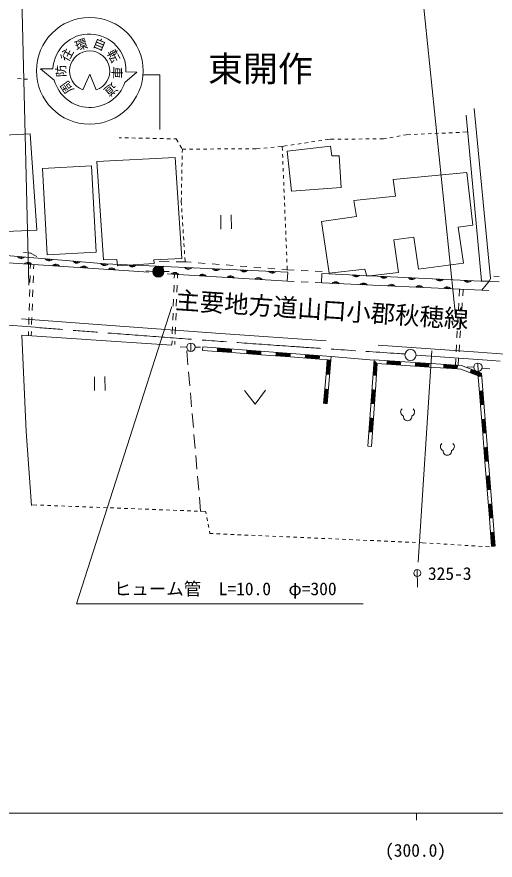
# Model space of a CAD drawing. Units: millimetres, scale not verified. Extents: x 40000 to 680000, y 20000 to 380000.
# Drawn here: x 310812 to 379223, y 198256 to 318968 of the extents above; entities that cross this region are included whole.
import ezdxf
from ezdxf.enums import TextEntityAlignment as Align

# ---------------------------------------------------------------- set-up
doc = ezdxf.new("R2010")
doc.units = ezdxf.units.MM
doc.header["$LTSCALE"] = 1000
doc.linetypes.add('CHAIN', pattern=[18.5, 12, -1.5, 3.5, -1.5])
for name, color, linetype, lineweight in [('M-BGD', 7, 'Continuous', 13), ('M-BMK', 2, 'CHAIN', 13), ('M-BMK-HTXT', 7, 'Continuous', 13), ('M-BMK-SRVR', 3, 'Continuous', 13), ('M-STR-HTXT', 7, 'Continuous', 13), ('M-STR-STRC', 7, 'Continuous', 13), ('M-TTL-BAND', 7, 'Continuous', 13)]:
    doc.layers.add(name, color=color, linetype=linetype, lineweight=lineweight)
doc.layers.add('M-BGD-HTXT', color=7, linetype='Continuous')
doc.styles.add('ＭＳ ゴシック', font='')
doc.styles.get('ＭＳ ゴシック').set_extended_font_data('MS Gothic')

# ---------------------------------------------------------------- blocks, each defined once
blk = doc.blocks.new('有線柱')
at = {"color": 7, "linetype": 'Continuous', "lineweight": 13}
blk.add_line((0, 0.5), (0, -0.5), dxfattribs=at)
blk.add_circle((0, 0), 0.5, dxfattribs=at)
blk = doc.blocks.new('偏心点・方位点')
at = {"color": 7, "linetype": 'Continuous', "lineweight": 13}
for radius in [1, 0.9, 0.8, 0.7, 0.6, 0.5, 0.4, 0.3, 0.2, 0.1, 0.05]:
    blk.add_circle((0, 0), radius, dxfattribs=at)
blk = doc.blocks.new('畑')
at = {"color": 7, "linetype": 'Continuous', "lineweight": 13}
for p, q in [((-1.5, 1), (0, -1)), ((0, -1), (1.5, 1))]:
    blk.add_line(p, q, dxfattribs=at)
blk = doc.blocks.new('田')
at = {"color": 7, "linetype": 'Continuous', "lineweight": 13}
for p, q in [((-0.75, 1), (-0.75, -1)), ((0.75, -1), (0.75, 1))]:
    blk.add_line(p, q, dxfattribs=at)
blk = doc.blocks.new('園庭')
at = {"color": 7, "linetype": 'Continuous', "lineweight": 13}
for centre, start, end in [((-0.4, 0.4), 131.4195, 251.1424), ((0.4, 0.4), 288.8576, 48.5806), ((0, -0.25), 172.1402, 7.8598)]:
    blk.add_arc(centre, 0.6, start, end, dxfattribs=at)
blk = doc.blocks.new('道路標識\u3000規制')
at = {"color": 7, "linetype": 'Continuous', "lineweight": 13}
blk.add_line((0, 0), (0, 2.5), dxfattribs=at)
blk.add_circle((0, 2), 0.5, dxfattribs=at)

msp = doc.modelspace()

# ---------------------------------------------------------------- linework, layer by layer
at = {"layer": 'M-BGD'}
for p, q in [((311406, 310102), (310907, 310134)), ((312346, 310043), (311905, 310071)), ((376235, 305828), (378543, 281520)), ((377271, 281193), (375082, 304894)), ((298847, 301573), (312734, 302217)), ((312734, 302217), (313660, 288434)), ((365635, 301921), (365143, 301832)), ((366521, 302081), (366127, 302010)), ((367125, 302109), (366521, 302081)), ((368124, 302156), (367625, 302132)), ((369123, 302202), (368624, 302179)), ((370122, 302249), (369622, 302226)), ((371121, 302296), (370621, 302273)), ((372120, 302343), (371620, 302319)), ((373119, 302389), (372619, 302366)), ((374118, 302436), (373618, 302413)), ((375221, 302488), (374617, 302459)), ((325438, 301674), (325779, 301667)), ((326278, 301657), (326778, 301646)), ((327278, 301636), (327778, 301625)), ((328278, 301615), (328778, 301604)), ((329278, 301594), (329778, 301584)), ((330278, 301573), (330777, 301563)), ((331277, 301552), (331777, 301542)), ((332277, 301531), (332777, 301521)), ((333277, 301510), (333617, 301503)), ((333617, 301503), (333884, 301037)), ((334132, 300603), (334398, 300136)), ((350484, 300682), (349989, 300606)), ((351472, 300832), (350978, 300757)), ((352461, 300983), (351966, 300908)), ((353449, 301134), (352955, 301058)), ((354438, 301285), (353944, 301209)), ((355656, 301470), (354932, 301360)), ((356215, 301472), (355656, 301470)), ((357215, 301475), (356715, 301474)), ((358215, 301479), (357715, 301477)), ((359215, 301482), (358715, 301480)), ((360215, 301485), (359715, 301483)), ((361215, 301488), (360715, 301487)), ((362215, 301491), (361715, 301490)), ((363274, 301495), (362715, 301493)), ((363667, 301566), (363274, 301495)), ((364651, 301743), (364159, 301655)), ((334471, 299556), (334480, 300042)), ((334480, 300042), (335004, 300043)), ((335504, 300044), (336004, 300046)), ((336504, 300047), (337004, 300048)), ((337504, 300049), (338004, 300050)), ((338504, 300051), (339004, 300053)), ((339504, 300054), (340004, 300055)), ((340504, 300056), (341004, 300057)), ((341504, 300058), (342004, 300059)), ((342504, 300061), (343004, 300062)), ((343504, 300063), (344004, 300064)), ((344504, 300065), (345027, 300066)), ((345027, 300066), (345637, 300123)), ((346135, 300169), (346633, 300214)), ((347130, 300260), (347628, 300306)), ((348126, 300352), (348736, 300408)), ((349495, 300531), (348771, 300421)), ((348771, 300421), (348795, 299822)), ((349460, 299753), (355675, 300475)), ((350074, 294028), (349460, 299753)), ((355675, 300475), (355859, 299086)), ((322268, 298261), (333450, 298846)), ((323187, 284189), (322268, 298261)), ((333450, 298846), (334422, 284366)), ((334451, 298556), (334461, 299056)), ((348816, 299323), (348836, 298823)), ((348857, 298324), (348877, 297824)), ((355859, 299086), (356934, 299097)), ((356934, 299097), (357183, 294528)), ((321479, 297656), (314473, 297266)), ((314473, 297266), (315162, 284889)), ((322168, 285279), (321479, 297656)), ((334412, 296557), (334422, 297056)), ((334431, 297556), (334441, 298056)), ((348897, 297324), (348918, 296825)), ((334392, 295557), (334402, 296057)), ((348938, 296325), (348959, 295826)), ((364651, 295686), (375176, 296695)), ((375176, 296695), (376038, 289139)), ((334372, 294557), (334382, 295057)), ((348979, 295326), (348999, 294826)), ((364976, 293293), (364651, 295686)), ((334353, 293557), (334363, 294057)), ((349020, 294327), (349040, 293827)), ((357183, 294528), (350074, 294026)), ((334334, 292571), (334343, 293057)), ((334368, 292017), (334334, 292571)), ((349061, 293328), (349081, 292828)), ((349102, 292329), (349122, 291829)), ((359003, 292702), (364976, 293293)), ((359376, 290386), (359003, 292702)), ((334431, 291019), (334399, 291518)), ((349142, 291329), (349163, 290830)), ((334493, 290021), (334462, 290520)), ((349183, 290330), (349204, 289831)), ((354366, 289686), (359376, 290386)), ((334555, 289023), (334524, 289522)), ((334618, 288025), (334587, 288524)), ((349224, 289331), (349244, 288831)), ((355489, 282287), (354366, 289686)), ((376038, 289139), (373919, 288842)), ((373919, 288842), (374685, 283703)), ((313660, 288434), (305240, 288054)), ((334680, 287026), (334649, 287525)), ((349265, 288332), (349285, 287832)), ((349306, 287333), (349326, 286833)), ((367605, 287430), (364724, 287056)), ((368256, 282872), (367605, 287430)), ((334742, 286028), (334711, 286527)), ((349346, 286334), (349367, 285834)), ((364724, 287056), (365408, 282352)), ((298168, 285761), (323491, 283600)), ((311743, 285240), (312843, 285158)), ((313673, 284645), (312672, 285207)), ((315162, 284889), (322168, 285279)), ((334805, 285030), (334774, 285529)), ((349387, 285334), (349408, 284835)), ((329668, 282416), (298152, 284540)), ((325123, 284247), (323202, 284171)), ((325188, 283346), (325123, 284247)), ((334422, 284366), (330397, 284182)), ((330397, 284182), (330451, 283639)), ((332601, 283919), (331184, 283928)), ((335017, 283904), (333601, 283913)), ((334871, 283977), (334836, 284531)), ((335751, 283845), (335017, 283904)), ((337745, 283686), (336748, 283766)), ((349428, 284335), (349448, 283836)), ((374685, 283703), (368256, 282872)), ((312742, 283499), (312727, 282943)), ((313210, 282908), (313230, 283474)), ((323491, 283600), (349562, 282440)), ((330451, 283639), (325188, 283346)), ((330324, 282500), (329280, 282619)), ((331745, 282500), (332584, 282500)), ((339739, 283528), (338742, 283607)), ((341732, 283369), (340736, 283448)), ((343726, 283210), (342729, 283289)), ((345720, 283051), (344723, 283130)), ((347713, 282892), (346717, 282972)), ((349444, 282754), (348710, 282813)), ((349469, 283336), (349493, 282738)), ((349493, 282738), (350485, 282696)), ((351484, 282653), (352483, 282611)), ((353482, 282568), (354474, 282526)), ((360606, 282856), (355491, 282266)), ((360866, 281831), (360606, 282856)), ((312700, 281943), (312674, 280944)), ((313139, 280909), (313174, 281909)), ((349502, 281130), (332304, 282204)), ((333327, 281569), (333346, 282097)), ((333786, 282048), (333767, 281548)), ((349553, 282374), (349498, 281111)), ((354398, 280888), (354431, 282207)), ((354443, 282245), (377181, 281123)), ((365408, 282352), (360866, 281831)), ((378543, 281520), (378358, 281096)), ((379814, 281811), (379026, 281862)), ((333255, 279571), (333291, 280570)), ((333729, 280549), (333692, 279549)), ((349504, 281134), (350485, 281084)), ((351484, 281034), (352483, 280984)), ((353482, 280933), (354463, 280884)), ((377325, 279842), (354460, 280886)), ((377161, 281132), (378358, 281132)), ((378358, 281132), (377332, 279838)), ((379804, 281025), (378320, 281110)), ((312647, 279944), (312621, 278945)), ((313068, 278910), (313104, 279910)), ((374069, 279006), (374117, 279930)), ((374654, 279914), (374595, 279022)), ((377333, 279836), (378306, 279774)), ((312594, 277945), (312567, 276945)), ((312998, 276912), (313033, 277911)), ((333184, 277572), (333219, 278571)), ((333655, 278550), (333617, 277551)), ((373965, 277009), (374017, 278007)), ((374528, 278025), (374462, 277027)), ((333112, 275573), (333148, 276573)), ((333580, 276551), (333542, 275552)), ((311460, 275765), (324239, 274807)), ((312541, 275946), (312514, 274946)), ((312927, 274913), (312962, 275912)), ((373861, 275011), (373913, 276010)), ((374395, 276029), (374328, 275031)), ((324239, 274807), (339951, 273653)), ((333040, 273574), (333076, 274574)), ((333505, 274553), (333467, 273554)), ((374262, 274033), (374195, 273036)), ((312120, 259611), (311498, 273418)), ((311498, 273418), (324316, 272539)), ((312488, 273946), (312473, 273391)), ((312872, 273347), (312892, 273914)), ((339951, 273653), (355057, 272609)), ((373756, 273014), (373808, 274013)), ((324316, 272539), (332995, 271990)), ((332985, 272048), (333004, 272575)), ((333430, 272554), (333411, 272054)), ((335063, 271705), (334190, 271757)), ((336296, 271688), (337066, 271671)), ((337406, 271714), (337376, 271257)), ((337390, 271726), (355760, 270339)), ((362473, 271950), (376811, 270961)), ((373652, 271017), (373704, 272015)), ((374128, 272038), (374062, 271040)), ((335279, 269145), (335102, 271180)), ((337352, 271227), (341541, 270911)), ((339450, 271119), (341545, 270961)), ((339454, 271169), (341549, 271011)), ((339458, 271219), (341552, 271061)), ((339462, 271269), (341556, 271111)), ((339465, 271319), (341560, 271160)), ((339469, 271368), (341564, 271210)), ((339473, 271418), (341568, 271260)), ((339477, 271468), (341571, 271310)), ((339480, 271518), (341575, 271360)), ((341541, 270911), (345730, 270595)), ((343640, 270803), (345734, 270645)), ((343643, 270853), (345738, 270695)), ((343647, 270903), (345742, 270745)), ((343651, 270953), (345745, 270794)), ((343655, 271002), (345749, 270844)), ((343658, 271052), (345753, 270894)), ((343662, 271102), (345757, 270944)), ((343666, 271152), (345761, 270994)), ((343670, 271202), (345764, 271044)), ((345730, 270595), (349920, 270279)), ((347829, 270487), (349923, 270329)), ((347833, 270537), (349927, 270379)), ((347836, 270587), (349931, 270428)), ((347840, 270636), (349935, 270478)), ((347844, 270686), (349938, 270528)), ((347848, 270736), (349942, 270578)), ((347851, 270786), (349946, 270628)), ((347855, 270836), (349950, 270678)), ((347859, 270886), (349953, 270728)), ((352037, 270420), (354131, 270262)), ((352041, 270470), (354135, 270312)), ((352044, 270520), (354139, 270362)), ((352048, 270569), (354143, 270411)), ((376811, 270961), (391094, 269973)), ((349920, 270279), (354109, 269963)), ((352018, 270171), (354113, 270013)), ((352022, 270220), (354116, 270062)), ((352026, 270270), (354120, 270112)), ((352029, 270320), (354124, 270162)), ((352033, 270370), (354128, 270212)), ((354109, 269963), (355219, 269879)), ((355219, 269879), (355042, 267809)), ((355271, 269898), (355092, 267805)), ((355321, 269893), (355142, 267800)), ((355760, 270339), (355183, 263580)), ((355371, 269889), (355192, 267796)), ((355420, 269885), (355242, 267792)), ((355470, 269880), (355291, 267788)), ((355520, 269876), (355341, 267783)), ((355570, 269872), (355391, 267779)), ((355620, 269868), (355441, 267775)), ((355670, 269863), (355491, 267771)), ((355778, 270333), (361894, 269841)), ((361035, 257508), (361899, 269862)), ((361794, 267641), (361936, 269669)), ((361844, 267638), (361985, 269665)), ((361893, 267634), (362035, 269662)), ((361899, 269862), (374424, 269038)), ((361943, 267631), (362085, 269650)), ((361993, 267627), (362131, 269597)), ((362043, 267624), (362177, 269543)), ((362093, 267620), (362224, 269490)), ((362101, 265583), (362363, 269331)), ((362143, 267617), (362270, 269437)), ((362193, 267613), (362317, 269384)), ((362363, 269331), (365732, 269109)), ((363707, 269292), (365735, 269159)), ((363710, 269342), (365738, 269209)), ((363714, 269392), (365742, 269259)), ((363717, 269442), (365745, 269309)), ((363720, 269492), (365748, 269358)), ((363724, 269542), (365751, 269408)), ((363727, 269592), (365755, 269458)), ((363730, 269642), (365758, 269508)), ((363733, 269691), (365761, 269558)), ((367776, 269225), (369804, 269091)), ((367779, 269275), (369807, 269141)), ((367783, 269325), (369810, 269191)), ((367786, 269375), (369814, 269241)), ((367789, 269424), (369817, 269291)), ((373552, 269094), (373600, 270018)), ((373995, 270042), (373936, 269151)), ((335538, 266156), (335365, 268148)), ((365732, 269109), (369788, 268842)), ((367763, 269025), (369791, 268892)), ((367766, 269075), (369794, 268942)), ((367769, 269125), (369797, 268992)), ((367773, 269175), (369801, 269042)), ((369788, 268842), (373843, 268575)), ((371819, 268758), (373847, 268625)), ((371822, 268808), (373850, 268675)), ((371825, 268858), (373853, 268725)), ((371829, 268908), (373856, 268775)), ((371832, 268958), (373860, 268824)), ((371835, 269008), (373863, 268874)), ((371838, 269058), (373866, 268924)), ((371842, 269108), (373870, 268974)), ((371845, 269158), (373873, 269024)), ((373843, 268575), (374317, 268544)), ((374317, 268544), (376801, 267604)), ((374424, 269038), (377274, 267959)), ((376121, 268810), (375246, 268856)), ((375652, 268092), (376848, 267640)), ((375670, 268139), (376895, 267675)), ((375687, 268186), (376943, 267711)), ((375705, 268232), (376990, 267746)), ((375723, 268279), (377037, 267782)), ((375741, 268326), (377085, 267817)), ((375758, 268373), (377132, 267853)), ((375776, 268420), (377180, 267888)), ((375794, 268466), (377227, 267924)), ((377407, 268703), (378457, 268582)), ((355042, 267809), (354685, 263623)), ((376801, 267604), (376812, 267454)), ((376812, 267454), (377129, 263402)), ((376848, 267640), (376862, 267458)), ((376895, 267675), (376912, 267462)), ((376943, 267711), (376962, 267466)), ((376990, 267746), (377012, 267470)), ((377037, 267782), (377062, 267473)), ((377085, 267817), (377111, 267477)), ((377132, 267853), (377161, 267481)), ((377180, 267888), (377211, 267485)), ((377227, 267924), (377261, 267489)), ((377274, 267959), (379210, 243179)), ((354913, 265712), (354734, 263619)), ((354963, 265707), (354784, 263614)), ((355013, 265703), (354834, 263610)), ((355063, 265699), (354884, 263606)), ((355112, 265695), (354934, 263602)), ((355162, 265690), (354983, 263597)), ((355212, 265686), (355033, 263593)), ((355262, 265682), (355083, 263589)), ((355312, 265678), (355133, 263585)), ((361510, 263587), (361652, 265614)), ((361560, 263583), (361702, 265610)), ((361610, 263580), (361752, 265607)), ((361660, 263576), (361801, 265604)), ((361710, 263573), (361851, 265600)), ((361759, 263569), (361901, 265597)), ((361809, 263566), (361951, 265593)), ((361817, 261528), (362101, 265583)), ((361859, 263562), (362001, 265590)), ((361909, 263559), (362051, 265586)), ((335797, 263167), (335625, 265160)), ((377020, 265432), (377179, 263406)), ((377070, 265436), (377228, 263409)), ((377120, 265439), (377278, 263413)), ((377170, 265443), (377328, 263417)), ((377220, 265447), (377378, 263421)), ((377270, 265451), (377428, 263425)), ((377319, 265455), (377478, 263429)), ((377369, 265459), (377528, 263433)), ((377419, 265463), (377577, 263437)), ((377129, 263402), (377445, 259349)), ((336057, 260178), (335884, 262171)), ((361226, 259532), (361368, 261559)), ((361276, 259528), (361418, 261556)), ((361326, 259525), (361468, 261552)), ((361376, 259522), (361518, 261549)), ((361426, 259518), (361568, 261545)), ((361476, 259515), (361618, 261542)), ((361526, 259511), (361667, 261538)), ((361533, 257473), (361817, 261528)), ((361575, 259508), (361717, 261535)), ((361625, 259504), (361767, 261531)), ((377337, 261379), (377495, 259353)), ((377387, 261383), (377545, 259357)), ((377437, 261387), (377595, 259361)), ((377486, 261391), (377645, 259365)), ((377536, 261395), (377694, 259369)), ((377586, 261399), (377744, 259373)), ((377636, 261403), (377794, 259377)), ((377686, 261407), (377844, 259381)), ((377736, 261411), (377894, 259385)), ((312923, 249024), (312120, 259611)), ((336316, 257190), (336143, 259182)), ((377445, 259349), (377762, 255297)), ((361019, 257506), (361540, 257452)), ((377653, 257327), (377812, 255301)), ((377703, 257331), (377861, 255305)), ((377753, 257335), (377911, 255309)), ((377803, 257339), (377961, 255313)), ((377853, 257343), (378011, 255317)), ((377903, 257347), (378061, 255321)), ((377952, 257351), (378111, 255324)), ((378002, 257354), (378160, 255328)), ((378052, 257358), (378210, 255332)), ((336575, 254201), (336402, 256193)), ((377762, 255297), (378078, 251245)), ((336834, 251212), (336662, 253205)), ((377970, 253275), (378128, 251249)), ((378020, 253279), (378178, 251253)), ((378069, 253283), (378228, 251257)), ((378119, 253287), (378278, 251261)), ((378169, 253291), (378327, 251264)), ((378219, 253294), (378377, 251268)), ((378269, 253298), (378427, 251272)), ((378319, 253302), (378477, 251276)), ((378369, 253306), (378527, 251280)), ((378078, 251245), (378395, 247193)), ((337097, 248181), (336921, 250216)), ((313057, 249110), (313688, 249085)), ((314187, 249066), (314687, 249047)), ((315186, 249028), (315686, 249009)), ((316186, 248990), (316685, 248971)), ((317185, 248952), (317685, 248933)), ((318184, 248913), (318684, 248894)), ((319184, 248875), (319683, 248856)), ((320183, 248837), (320682, 248818)), ((321182, 248799), (321682, 248780)), ((322181, 248761), (322681, 248742)), ((323181, 248722), (323680, 248703)), ((324180, 248684), (324680, 248665)), ((378286, 249223), (378444, 247197)), ((378336, 249227), (378494, 247201)), ((378386, 249231), (378544, 247204)), ((378436, 249234), (378594, 247208)), ((378486, 249238), (378644, 247212)), ((378535, 249242), (378694, 247216)), ((378585, 249246), (378744, 247220)), ((378635, 249250), (378793, 247224)), ((378685, 249254), (378843, 247228)), ((325179, 248646), (325679, 248627)), ((326178, 248608), (326678, 248589)), ((327178, 248570), (327677, 248551)), ((328177, 248531), (328677, 248512)), ((329176, 248493), (329676, 248474)), ((330176, 248455), (330675, 248436)), ((331175, 248417), (331674, 248398)), ((332174, 248379), (332674, 248360)), ((333173, 248340), (333673, 248321)), ((334173, 248302), (334672, 248283)), ((335172, 248264), (335672, 248245)), ((336171, 248226), (336671, 248207)), ((337170, 248188), (337801, 248163)), ((337801, 248163), (337872, 247814)), ((337971, 247324), (338069, 246834)), ((338168, 246344), (338267, 245853)), ((378395, 247193), (378711, 243141)), ((338366, 245363), (338436, 245014)), ((378603, 245171), (378761, 243144)), ((378653, 245174), (378811, 243148)), ((378702, 245178), (378861, 243152)), ((378752, 245182), (378911, 243156)), ((378802, 245186), (378960, 243160)), ((378852, 245190), (379010, 243164)), ((378902, 245194), (379060, 243168)), ((378952, 245198), (379110, 243172)), ((379002, 245202), (379160, 243176)), ((338436, 245014), (338885, 244994)), ((339384, 244972), (339884, 244951)), ((340383, 244929), (340883, 244907)), ((341382, 244885), (341882, 244863)), ((342381, 244841), (342881, 244820)), ((343381, 244798), (343880, 244776)), ((344380, 244754), (344879, 244732)), ((345379, 244710), (345878, 244689)), ((346378, 244667), (346877, 244645)), ((347377, 244623), (347876, 244601)), ((348376, 244579), (348875, 244558)), ((349375, 244536), (349874, 244514)), ((350374, 244492), (350873, 244470)), ((351373, 244448), (351872, 244427)), ((352372, 244405), (352871, 244383)), ((353371, 244361), (353870, 244339)), ((354370, 244317), (354870, 244296)), ((355369, 244274), (355869, 244252)), ((356368, 244230), (356868, 244208)), ((357367, 244186), (357867, 244165)), ((358366, 244143), (358866, 244121)), ((359365, 244099), (359865, 244077)), ((360364, 244055), (360864, 244034)), ((361363, 244012), (361863, 243990)), ((362362, 243968), (362862, 243946)), ((363361, 243924), (363861, 243902)), ((364360, 243881), (364860, 243859)), ((365360, 243837), (365859, 243815)), ((366359, 243793), (366858, 243771)), ((367358, 243750), (367857, 243728)), ((368357, 243706), (368805, 243686)), ((368805, 243686), (369379, 243651)), ((369878, 243621), (370377, 243591)), ((370876, 243560), (371375, 243530)), ((371874, 243500), (372374, 243469)), ((372873, 243439), (373372, 243409)), ((373871, 243378), (374370, 243348)), ((374869, 243317), (375368, 243287)), ((375867, 243257), (376366, 243226)), ((376865, 243196), (377364, 243166)), ((377863, 243135), (378437, 243100))]:
    msp.add_line(p, q, dxfattribs=at)
for centre, radius, start, end in [((311408, 285007), 625, 211.99274, 318.25295), ((311392, 284821), 312, 211.99274, 318.25295), ((312388, 283205), 625, 33.01409, 139.27429), ((312400, 283392), 312, 33.01409, 139.27429), ((315393, 284667), 625, 211.99274, 318.25295), ((315377, 284481), 312, 211.99274, 318.25295), ((319379, 284327), 625, 211.99274, 318.25295), ((319363, 284140), 312, 211.99274, 318.25295), ((316379, 282936), 625, 33.01409, 139.27429), ((316391, 283123), 312, 33.01409, 139.27429), ((320370, 282667), 625, 33.01409, 139.27429), ((320382, 282854), 312, 33.01409, 139.27429), ((323358, 283973), 612, 211.19147, 320.64444), ((323346, 283794), 307, 211.12674, 319.96929), ((324361, 282398), 625, 33.01409, 139.27429), ((324373, 282585), 312, 33.01409, 139.27429), ((327345, 283804), 625, 214.32291, 320.58312), ((327336, 283617), 312, 214.32291, 320.58312), ((331341, 283626), 625, 214.32291, 320.58312), ((331332, 283439), 312, 214.32291, 320.58312), ((335337, 283448), 625, 214.32291, 320.58312), ((335328, 283261), 312, 214.32291, 320.58312), ((339333, 283271), 625, 214.32291, 320.58312), ((339324, 283083), 312, 214.32291, 320.58312), ((343329, 283093), 625, 214.32291, 320.58312), ((343321, 282906), 312, 214.32291, 320.58312), ((347325, 282915), 625, 214.32291, 320.58312), ((347317, 282728), 312, 214.32291, 320.58312), ((333394, 281760), 625, 33.29553, 139.55574), ((333406, 281948), 312, 33.29553, 139.55574), ((337387, 281511), 625, 33.29553, 139.55574), ((337398, 281698), 312, 33.29553, 139.55574), ((341379, 281262), 625, 33.29553, 139.55574), ((341391, 281449), 312, 33.29553, 139.55574), ((345371, 281012), 625, 33.29553, 139.55574), ((345383, 281200), 312, 33.29553, 139.55574), ((359338, 282379), 625, 214.04613, 320.30634), ((359329, 282192), 312, 214.04613, 320.30634), ((363333, 282182), 625, 214.04613, 320.30634), ((363324, 281994), 312, 214.04613, 320.30634), ((367328, 281985), 625, 214.04613, 320.30634), ((367319, 281797), 312, 214.04613, 320.30634), ((371324, 281788), 625, 214.04613, 320.30634), ((371314, 281600), 312, 214.04613, 320.30634), ((356385, 280423), 625, 34.25534, 140.51554), ((356394, 280610), 312, 34.25534, 140.51554), ((360381, 280240), 625, 34.25534, 140.51554), ((360390, 280428), 312, 34.25534, 140.51554), ((364377, 280058), 625, 34.25534, 140.51554), ((364386, 280245), 312, 34.25534, 140.51554), ((368373, 279875), 625, 34.25534, 140.51554), ((368381, 280063), 312, 34.25534, 140.51554), ((372369, 279693), 625, 34.25534, 140.51554), ((372377, 279880), 312, 34.25534, 140.51554), ((375319, 281591), 625, 214.04613, 320.30634), ((375309, 281403), 312, 214.04613, 320.30634)]:
    msp.add_arc(centre, radius, start, end, dxfattribs=at)
at = {"layer": 'M-BMK'}
for points, knots in [([(268493, 277838), (273965, 277477), (279439, 277146), (284908, 276756), (290783, 276336), (296653, 275860), (302524, 275400), (309381, 274864), (316235, 274287), (323094, 273765), (332082, 273080), (341073, 272429), (350066, 271799), (355467, 271421), (360870, 271074), (366272, 270711)], [0, 0, 0, 0, 1, 1, 1, 2, 2, 2, 3, 3, 3, 4, 4, 4, 5, 5, 5, 5]), ([(367983, 270557), (375175, 270034), (382367, 269512), (389559, 268990), (396628, 268476), (403689, 267852), (410764, 267451), (417516, 267069), (424273, 266731), (431035, 266627), (436546, 266543), (442062, 266576), (447570, 266792), (451311, 266939), (455041, 267303), (458776, 267561), (461353, 267739), (463930, 267919), (466508, 268098)], [0, 0, 0, 0, 1, 1, 1, 2, 2, 2, 3, 3, 3, 4, 4, 4, 5, 5, 5, 6, 6, 6, 6])]:
    msp.add_open_spline(points, degree=3, knots=knots, dxfattribs=at)
at = {"layer": 'M-BMK-SRVR'}
msp.add_circle((367117, 270562), 800, dxfattribs=at)
at = {"layer": 'M-STR-HTXT'}
for p, q in [((373533, 276234), (367714, 333118)), ((312513, 280580), (311525, 321753)), ((332990, 277497), (319325, 234951)), ((319325, 234951), (360361, 234951))]:
    msp.add_line(p, q, dxfattribs=at)
at = {"layer": 'M-STR-STRC'}
for p, q in [((314210, 311538), (316169, 309904)), ((315979, 311516), (314210, 311538)), ((320231, 308544), (321229, 310769)), ((321229, 310769), (322163, 308523)), ((327981, 311068), (326274, 309580)), ((326413, 311104), (327981, 311068)), ((328873, 310678), (331250, 310678)), ((331239, 310678), (331239, 302850)), ((370166, 271143), (368207, 240932))]:
    msp.add_line(p, q, dxfattribs=at)
msp.add_circle((321236, 311239), 7630, dxfattribs=at)
for centre, radius, start, end in [((321194, 311293), 5222, 357.93402, 177.54548), ((321227, 311224), 2869, 289.1103, 249.6855), ((321271, 311291), 5288, 195.21134, 341.11438)]:
    msp.add_arc(centre, radius, start, end, dxfattribs=at)
at = {"layer": 'M-TTL-BAND'}
for p, q in [((40000, 205000), (579000, 205000)), ((368000, 205000), (368000, 204000))]:
    msp.add_line(p, q, dxfattribs=at)

# ---------------------------------------------------------------- block references
at = {"layer": 'M-BGD', "rotation": 0.65231}
for name, p, xscale, yscale in [('田', (340733, 289607), 1000, 1000), ('偏心点・方位点', (331047, 282503), 800, 800), ('有線柱', (335707, 271678), 1200, 1200), ('有線柱', (376767, 268812), 1200, 1200), ('田', (322665, 266470), 1000, 1000), ('畑', (344892, 264520), 1000, 1000), ('園庭', (366714, 261997), 1000, 1000), ('園庭', (372400, 257053), 1000, 1000)]:
    msp.add_blockref(name, p, dxfattribs=dict(at, xscale=xscale, yscale=yscale))
at = {"layer": 'M-STR-STRC', "xscale": 1000, "yscale": 1000, "rotation": 0.65231}
msp.add_blockref('道路標識\u3000規制', (368109, 237345), dxfattribs=at)

# ---------------------------------------------------------------- texts
at = {"layer": 'M-BGD-HTXT', "style": 'ＭＳ ゴシック'}
msp.add_text('主要地方道山口小郡秋穂線', height=2566, rotation=356.213, dxfattribs=at).set_placement((333371, 276391), align=Align.BOTTOM_LEFT)
at = {"layer": 'M-BMK-HTXT', "style": 'ＭＳ ゴシック'}
msp.add_text('東開作', height=3666, dxfattribs=at).set_placement((338147, 308607), align=Align.BOTTOM_LEFT)
at = {"layer": 'M-STR-HTXT', "style": 'ＭＳ ゴシック'}
msp.add_text('ヒューム管\u3000L=10.0\u3000φ=300', height=1833, dxfattribs=at).set_placement((324683, 235630), align=Align.BOTTOM_LEFT)
at = {"layer": 'M-STR-STRC', "style": 'ＭＳ ゴシック'}
for s, rotation, p in [('環', 19.654, (320004, 314983)), ('自', 337.422, (322628, 315023)), ('往', 61.821, (317964, 313528)), ('転', 296.937, (324655, 313376)), ('防', 93.752, (317131, 311235)), ('車', 268.636, (325152, 310965)), ('周', 124.992, (317941, 308872)), ('道', 220.601, (324256, 308545))]:
    msp.add_text(s, height=1320, rotation=rotation, dxfattribs=at).set_placement(p, align=Align.MIDDLE_CENTER)
msp.add_text('325-3', height=1833, dxfattribs=at).set_placement((369613, 237811), align=Align.BOTTOM_LEFT)
at = {"layer": 'M-TTL-BAND', "style": 'ＭＳ ゴシック'}
msp.add_text('(300.0)', height=1833, dxfattribs=at).set_placement((367844, 198195), align=Align.BOTTOM_CENTER)

doc.saveas('drawing.dxf')
